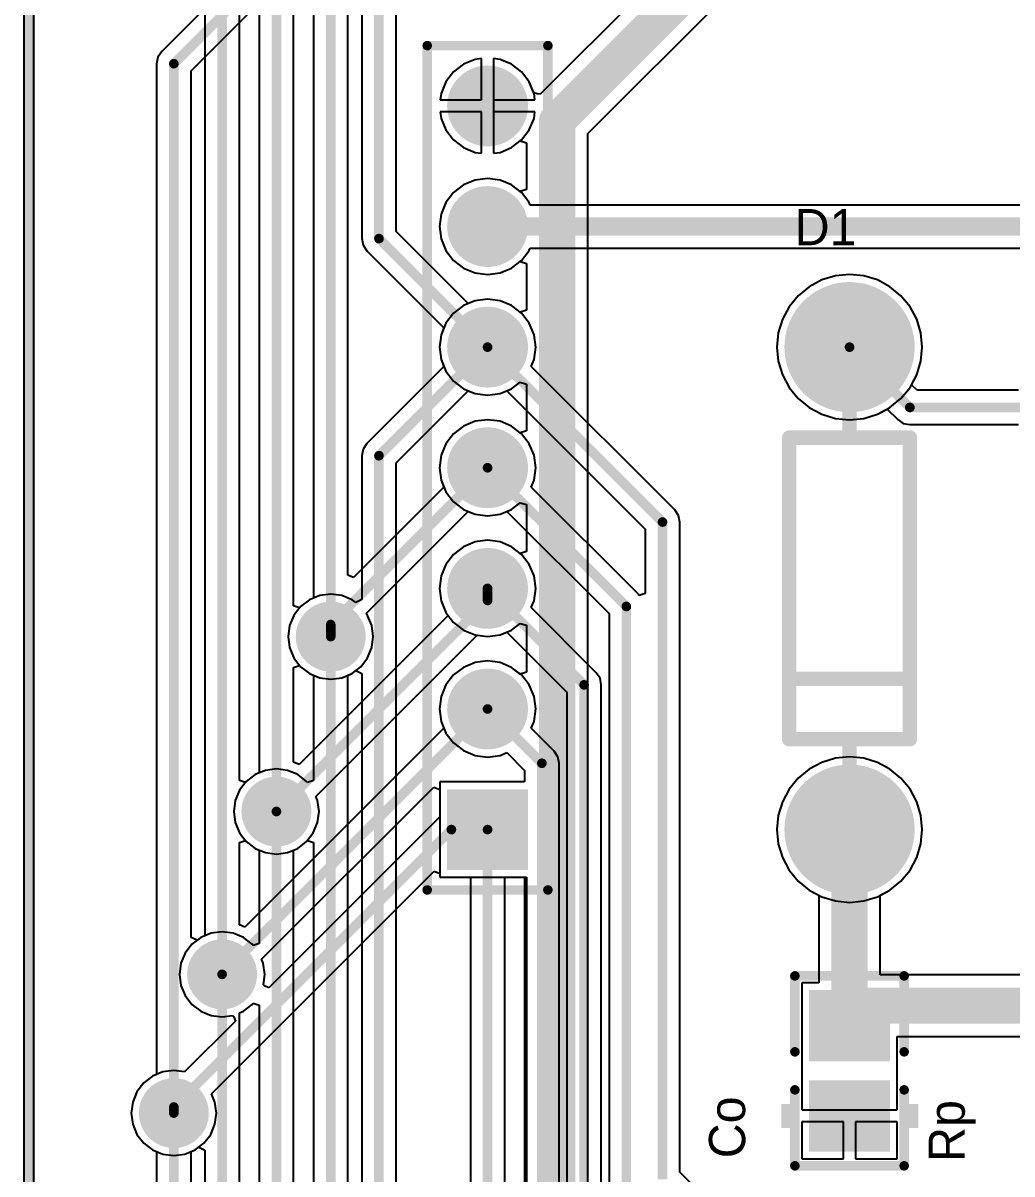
# Model space of a CAD drawing. Header units: millimetres. Extents: x 0.67 to 7.75, y 0.64 to 6.06.
# Drawn here: x 0.665 to 1.485, y 4.364 to 5.319 of the extents above; entities that cross this region are included whole.
import ezdxf

# ---------------------------------------------------------------- set-up
doc = ezdxf.new("R2010")
doc.units = ezdxf.units.MM
doc.header["$MEASUREMENT"] = 0
for name, color, linetype in [('BottomLayer', 5, 'Continuous'), ('BottomSolder', 6, 'Continuous'), ('MultiLayer', 9, 'Continuous'), ('PadHoleLayer', 156, 'Continuous'), ('TopLayer', 1, 'Continuous'), ('TopOverlay', 2, 'Continuous'), ('TopPaste', 8, 'Continuous'), ('TopSolder', 216, 'Continuous'), ('ViaHoleLayer', 16, 'Continuous')]:
    doc.layers.add(name, color=color, linetype=linetype)

# ---------------------------------------------------------------- blocks, each defined once
blk = doc.blocks.new('HDR1X7_20')
at = {"layer": 'BottomLayer', "const_width": 0.02953}
for points in [[(0.08524, 0, 1), (0.11476, 0, 1)], [(0.18524, 0, 1), (0.21476, 0, 1)], [(0.28524, 0, 1), (0.31476, 0, 1)], [(0.38524, 0, 1), (0.41476, 0, 1)], [(0.48524, 0, 1), (0.51476, 0, 1)], [(0.58524, 0, 1), (0.61476, 0, 1)]]:
    blk.add_lwpolyline(points, format="xyb", close=True, dxfattribs=at)
at = {"layer": 'BottomLayer'}
blk.add_solid([(-0.02953, -0.02953), (0.02953, -0.02953), (-0.02953, 0.02953), (0.02953, 0.02953)], dxfattribs=at)
at = {"layer": 'BottomSolder', "const_width": 0.03353}
for points in [[(0.08324, 0, 1), (0.11676, 0, 1)], [(0.18324, 0, 1), (0.21676, 0, 1)], [(0.28324, 0, 1), (0.31676, 0, 1)], [(0.38324, 0, 1), (0.41676, 0, 1)], [(0.48324, 0, 1), (0.51676, 0, 1)], [(0.58324, 0, 1), (0.61676, 0, 1)]]:
    blk.add_lwpolyline(points, format="xyb", close=True, dxfattribs=at)
at = {"layer": 'BottomSolder'}
blk.add_solid([(-0.03353, -0.03353), (0.03353, -0.03353), (-0.03353, 0.03353), (0.03353, 0.03353)], dxfattribs=at)
at = {"layer": 'MultiLayer', "const_width": 0.02953}
for points in [[(0.08524, 0, 1), (0.11476, 0, 1)], [(0.18524, 0, 1), (0.21476, 0, 1)], [(0.28524, 0, 1), (0.31476, 0, 1)], [(0.38524, 0, 1), (0.41476, 0, 1)], [(0.48524, 0, 1), (0.51476, 0, 1)], [(0.58524, 0, 1), (0.61476, 0, 1)]]:
    blk.add_lwpolyline(points, format="xyb", close=True, dxfattribs=at)
at = {"layer": 'MultiLayer'}
blk.add_solid([(-0.02953, -0.02953), (0.02953, -0.02953), (-0.02953, 0.02953), (0.02953, 0.02953)], dxfattribs=at)
at = {"layer": 'PadHoleLayer', "const_width": 0.01772}
for points in [[(-0.00886, 0, 1), (0.00886, 0, 1)], [(0.09114, 0, 1), (0.10886, 0, 1)], [(0.19114, 0, 1), (0.20886, 0, 1)], [(0.29114, 0, 1), (0.30886, 0, 1)], [(0.39114, 0, 1), (0.40886, 0, 1)], [(0.49114, 0, 1), (0.50886, 0, 1)], [(0.59114, 0, 1), (0.60886, 0, 1)]]:
    blk.add_lwpolyline(points, format="xyb", close=True, dxfattribs=at)
at = {"layer": 'TopLayer', "const_width": 0.02953}
for points in [[(0.08524, 0, 1), (0.11476, 0, 1)], [(0.18524, 0, 1), (0.21476, 0, 1)], [(0.28524, 0, 1), (0.31476, 0, 1)], [(0.38524, 0, 1), (0.41476, 0, 1)], [(0.48524, 0, 1), (0.51476, 0, 1)], [(0.58524, 0, 1), (0.61476, 0, 1)]]:
    blk.add_lwpolyline(points, format="xyb", close=True, dxfattribs=at)
at = {"layer": 'TopLayer'}
blk.add_solid([(-0.02953, -0.02953), (0.02953, -0.02953), (-0.02953, 0.02953), (0.02953, 0.02953)], dxfattribs=at)
at = {"layer": 'TopOverlay', "const_width": 0.00787}
for points in [[(-0.05, 0.05), (0.65, 0.05)], [(-0.05, 0.05), (-0.05, -0.05)], [(0.65, 0.05), (0.65, -0.05)], [(-0.05, -0.05), (0.65, -0.05)]]:
    blk.add_lwpolyline(points, dxfattribs=at)
at = {"layer": 'TopOverlay', "const_width": 0.00394}
for points in [[(-0.05197, 0.05, 1), (-0.04803, 0.05, 1)], [(-0.05197, 0.05, 1), (-0.04803, 0.05, 1)], [(0.64803, 0.05, 1), (0.65197, 0.05, 1)], [(0.64803, 0.05, 1), (0.65197, 0.05, 1)], [(-0.05197, -0.05, 1), (-0.04803, -0.05, 1)], [(-0.05197, -0.05, 1), (-0.04803, -0.05, 1)], [(0.64803, -0.05, 1), (0.65197, -0.05, 1)], [(0.64803, -0.05, 1), (0.65197, -0.05, 1)]]:
    blk.add_lwpolyline(points, format="xyb", close=True, dxfattribs=at)
at = {"layer": 'TopSolder', "const_width": 0.03353}
for points in [[(0.08324, 0, 1), (0.11676, 0, 1)], [(0.18324, 0, 1), (0.21676, 0, 1)], [(0.28324, 0, 1), (0.31676, 0, 1)], [(0.38324, 0, 1), (0.41676, 0, 1)], [(0.48324, 0, 1), (0.51676, 0, 1)], [(0.58324, 0, 1), (0.61676, 0, 1)]]:
    blk.add_lwpolyline(points, format="xyb", close=True, dxfattribs=at)
at = {"layer": 'TopSolder'}
blk.add_solid([(-0.03353, -0.03353), (0.03353, -0.03353), (-0.03353, 0.03353), (0.03353, 0.03353)], dxfattribs=at)
blk = doc.blocks.new('CC2012_0805_29')
at = {"layer": 'TopLayer'}
for points in [[(-0.06299, -0.02953), (-0.01181, -0.02953), (-0.06299, 0.02953), (-0.01181, 0.02953)], [(0.01181, -0.02953), (0.06299, -0.02953), (0.01181, 0.02953), (0.06299, 0.02953)]]:
    blk.add_solid(points, dxfattribs=at)
at = {"layer": 'TopOverlay', "const_width": 0.00787}
for points in [[(-0.07874, 0.04528), (-0.07874, -0.04528)], [(-0.07874, 0.04528), (-0.01575, 0.04528)], [(0.01575, 0.04528), (0.07874, 0.04528)], [(0.07874, 0.04528), (0.07874, -0.04528)], [(-0.07874, -0.04528), (-0.01575, -0.04528)], [(0.01575, -0.04528), (0.07874, -0.04528)]]:
    blk.add_lwpolyline(points, dxfattribs=at)
at = {"layer": 'TopOverlay', "const_width": 0.00394}
for points in [[(-0.08071, 0.04528, 1), (-0.07677, 0.04528, 1)], [(-0.08071, 0.04528, 1), (-0.07677, 0.04528, 1)], [(-0.01772, 0.04528, 1), (-0.01378, 0.04528, 1)], [(0.01378, 0.04528, 1), (0.01772, 0.04528, 1)], [(0.07677, 0.04528, 1), (0.08071, 0.04528, 1)], [(0.07677, 0.04528, 1), (0.08071, 0.04528, 1)], [(-0.08071, -0.04528, 1), (-0.07677, -0.04528, 1)], [(-0.08071, -0.04528, 1), (-0.07677, -0.04528, 1)], [(-0.01772, -0.04528, 1), (-0.01378, -0.04528, 1)], [(0.01378, -0.04528, 1), (0.01772, -0.04528, 1)], [(0.07677, -0.04528, 1), (0.08071, -0.04528, 1)], [(0.07677, -0.04528, 1), (0.08071, -0.04528, 1)]]:
    blk.add_lwpolyline(points, format="xyb", close=True, dxfattribs=at)
at = {"layer": 'TopOverlay'}
for points in [[(-0.04726, 0.04878), (-0.02758, 0.04878), (-0.04726, 0.05665), (-0.02758, 0.05665)], [(-0.04728, -0.05707), (-0.0276, -0.05707), (-0.04728, -0.0492), (-0.0276, -0.0492)]]:
    blk.add_solid(points, dxfattribs=at)
at = {"layer": 'TopPaste'}
for points in [[(-0.06299, -0.02953), (-0.01181, -0.02953), (-0.06299, 0.02953), (-0.01181, 0.02953)], [(0.01181, -0.02953), (0.06299, -0.02953), (0.01181, 0.02953), (0.06299, 0.02953)]]:
    blk.add_solid(points, dxfattribs=at)
at = {"layer": 'TopSolder'}
for points in [[(-0.06699, -0.03353), (-0.00781, -0.03353), (-0.06699, 0.03353), (-0.00781, 0.03353)], [(0.00781, -0.03353), (0.06699, -0.03353), (0.00781, 0.03353), (0.06699, 0.03353)]]:
    blk.add_solid(points, dxfattribs=at)
blk = doc.blocks.new('D1N40XX_34')
at = {"layer": 'BottomLayer', "const_width": 0.05}
for points in [[(-0.025, 0, 1), (0.025, 0, 1)], [(0.375, 0, 1), (0.425, 0, 1)]]:
    blk.add_lwpolyline(points, format="xyb", close=True, dxfattribs=at)
at = {"layer": 'BottomSolder', "const_width": 0.054}
for points in [[(-0.027, 0, 1), (0.027, 0, 1)], [(0.373, 0, 1), (0.427, 0, 1)]]:
    blk.add_lwpolyline(points, format="xyb", close=True, dxfattribs=at)
at = {"layer": 'MultiLayer', "const_width": 0.05}
for points in [[(-0.025, 0, 1), (0.025, 0, 1)], [(0.375, 0, 1), (0.425, 0, 1)]]:
    blk.add_lwpolyline(points, format="xyb", close=True, dxfattribs=at)
at = {"layer": 'PadHoleLayer', "const_width": 0.02}
for points in [[(-0.01, 0, 1), (0.01, 0, 1)], [(0.39, 0, 1), (0.41, 0, 1)]]:
    blk.add_lwpolyline(points, format="xyb", close=True, dxfattribs=at)
at = {"layer": 'TopLayer', "const_width": 0.05}
for points in [[(-0.025, 0, 1), (0.025, 0, 1)], [(0.375, 0, 1), (0.425, 0, 1)]]:
    blk.add_lwpolyline(points, format="xyb", close=True, dxfattribs=at)
at = {"layer": 'TopOverlay', "const_width": 0.012}
for points in [[(0.075, 0.05), (0.075, -0.05)], [(0.075, 0.05), (0.325, 0.05)], [(0.125, 0.05), (0.125, -0.05)], [(0.325, 0.05), (0.325, -0.05)], [(0, 0), (0.075, 0)], [(0.325, 0), (0.4, 0)], [(0.075, -0.05), (0.325, -0.05)]]:
    blk.add_lwpolyline(points, dxfattribs=at)
at = {"layer": 'TopOverlay', "const_width": 0.006}
for points in [[(0.072, 0.05, 1), (0.078, 0.05, 1)], [(0.072, 0.05, 1), (0.078, 0.05, 1)], [(0.122, 0.05, 1), (0.128, 0.05, 1)], [(0.322, 0.05, 1), (0.328, 0.05, 1)], [(0.322, 0.05, 1), (0.328, 0.05, 1)], [(-0.003, 0, 1), (0.003, 0, 1)], [(0.072, 0, 1), (0.078, 0, 1)], [(0.322, 0, 1), (0.328, 0, 1)], [(0.397, 0, 1), (0.403, 0, 1)], [(0.072, -0.05, 1), (0.078, -0.05, 1)], [(0.072, -0.05, 1), (0.078, -0.05, 1)], [(0.122, -0.05, 1), (0.128, -0.05, 1)], [(0.322, -0.05, 1), (0.328, -0.05, 1)], [(0.322, -0.05, 1), (0.328, -0.05, 1)]]:
    blk.add_lwpolyline(points, format="xyb", close=True, dxfattribs=at)
at = {"layer": 'TopSolder', "const_width": 0.054}
for points in [[(-0.027, 0, 1), (0.027, 0, 1)], [(0.373, 0, 1), (0.427, 0, 1)]]:
    blk.add_lwpolyline(points, format="xyb", close=True, dxfattribs=at)

msp = doc.modelspace()

# ---------------------------------------------------------------- linework, layer by layer
at = {"layer": 'BottomLayer'}
for p, q in [((0.666, 0.641), (0.666, 6.05282)), ((1.16991, 5.68509), (0.77991, 5.29509)), ((0.80427, 5.27909), (1.18591, 5.66073)), ((0.77681, 5.29046), (0.77573, 5.285)), ((0.77991, 5.29509), (0.77681, 5.29046)), ((1.03968, 5.28851), (1.03007, 5.28453)), ((1.045, 5.28921), (1.03968, 5.28851)), ((1.045, 5.255), (1.045, 5.28921)), ((1.06032, 5.28851), (1.055, 5.28921)), ((1.055, 5.28921), (1.055, 5.255)), ((1.06993, 5.28453), (1.06032, 5.28851)), ((0.77573, 5.285), (0.77573, 5.285)), ((0.77573, 5.285), (0.77573, 4.44697)), ((0.80427, 4.56068), (0.80427, 5.27909)), ((1.02181, 5.27819), (1.01547, 5.26993)), ((1.03007, 5.28453), (1.02181, 5.27819)), ((1.07819, 5.27819), (1.06993, 5.28453)), ((1.08453, 5.26993), (1.07819, 5.27819)), ((1.01547, 5.26993), (1.01149, 5.26032)), ((1.08851, 5.26032), (1.08453, 5.26993)), ((1.01149, 5.26032), (1.01079, 5.255)), ((1.08921, 5.255), (1.08851, 5.26032)), ((1.01079, 5.255), (1.045, 5.255)), ((1.055, 5.255), (1.08921, 5.255)), ((1.045, 5.245), (1.01079, 5.245)), ((1.01079, 5.245), (1.01149, 5.23968)), ((1.01149, 5.23968), (1.01547, 5.23007)), ((1.045, 5.21079), (1.045, 5.245)), ((1.08921, 5.245), (1.055, 5.245)), ((1.055, 5.245), (1.055, 5.21079)), ((1.08453, 5.23007), (1.08851, 5.23968)), ((1.08851, 5.23968), (1.08921, 5.245)), ((1.01547, 5.23007), (1.02181, 5.22181)), ((1.07819, 5.22181), (1.08453, 5.23007)), ((1.02181, 5.22181), (1.03007, 5.21547)), ((1.06993, 5.21547), (1.07819, 5.22181)), ((1.03007, 5.21547), (1.03968, 5.21149)), ((1.03968, 5.21149), (1.045, 5.21079)), ((1.055, 5.21079), (1.06032, 5.21149)), ((1.06032, 5.21149), (1.06993, 5.21547)), ((1.03007, 5.18453), (1.02181, 5.17819)), ((1.03968, 5.18851), (1.03007, 5.18453)), ((1.05, 5.18987), (1.03968, 5.18851)), ((1.06032, 5.18851), (1.05, 5.18987)), ((1.06993, 5.18453), (1.06032, 5.18851)), ((1.07819, 5.17819), (1.06993, 5.18453)), ((1.02181, 5.17819), (1.01547, 5.16993)), ((1.08453, 5.16993), (1.07819, 5.17819)), ((1.01547, 5.16993), (1.01149, 5.16032)), ((1.08539, 5.16784), (1.08453, 5.16993)), ((2.59486, 5.16784), (1.08539, 5.16784)), ((1.01149, 5.16032), (1.01013, 5.15)), ((1.01013, 5.15), (1.01149, 5.13968)), ((1.01149, 5.13968), (1.01547, 5.13007)), ((1.01547, 5.13007), (1.02181, 5.12181)), ((1.07819, 5.12181), (1.08453, 5.13007)), ((1.08453, 5.13007), (1.08539, 5.13216)), ((1.08539, 5.13216), (2.60649, 5.13216)), ((1.02181, 5.12181), (1.03007, 5.11547)), ((1.03007, 5.11547), (1.03968, 5.11149)), ((1.06032, 5.11149), (1.06993, 5.11547)), ((1.06993, 5.11547), (1.07819, 5.12181)), ((1.03968, 5.11149), (1.05, 5.11013)), ((1.05, 5.11013), (1.06032, 5.11149)), ((1.32693, 5.1057), (1.3165, 5.10013)), ((1.33824, 5.10913), (1.32693, 5.1057)), ((1.35, 5.11029), (1.33824, 5.10913)), ((1.36176, 5.10913), (1.35, 5.11029)), ((1.37307, 5.1057), (1.36176, 5.10913)), ((1.3835, 5.10013), (1.37307, 5.1057)), ((1.3165, 5.10013), (1.30737, 5.09263)), ((1.39263, 5.09263), (1.3835, 5.10013)), ((1.03968, 5.08851), (1.03007, 5.08453)), ((1.05, 5.08987), (1.03968, 5.08851)), ((1.06032, 5.08851), (1.05, 5.08987)), ((1.06993, 5.08453), (1.06032, 5.08851)), ((1.30737, 5.09263), (1.29987, 5.0835)), ((1.40013, 5.0835), (1.39263, 5.09263)), ((1.02181, 5.07819), (1.01547, 5.06993)), ((1.03007, 5.08453), (1.02181, 5.07819)), ((1.07819, 5.07819), (1.06993, 5.08453)), ((1.08453, 5.06993), (1.07819, 5.07819)), ((1.29987, 5.0835), (1.2943, 5.07307)), ((1.4057, 5.07307), (1.40013, 5.0835)), ((1.01547, 5.06993), (1.01149, 5.06032)), ((1.08851, 5.06032), (1.08453, 5.06993)), ((1.2943, 5.07307), (1.29087, 5.06176)), ((1.40913, 5.06176), (1.4057, 5.07307)), ((1.01149, 5.06032), (1.01013, 5.05)), ((1.08987, 5.05), (1.08851, 5.06032)), ((1.29087, 5.06176), (1.28971, 5.05)), ((1.41029, 5.05), (1.40913, 5.06176)), ((1.01013, 5.05), (1.01149, 5.03968)), ((1.08851, 5.03968), (1.08987, 5.05)), ((1.28971, 5.05), (1.29087, 5.03824)), ((1.40913, 5.03824), (1.41029, 5.05)), ((1.01149, 5.03968), (1.01383, 5.03402)), ((1.08617, 5.03402), (1.08851, 5.03968)), ((1.01383, 5.03402), (0.94991, 4.97009)), ((1.20509, 4.91509), (1.08617, 5.03402)), ((1.29087, 5.03824), (1.2943, 5.02693)), ((1.4057, 5.02693), (1.40913, 5.03824)), ((1.2943, 5.02693), (1.29987, 5.0165)), ((1.40013, 5.0165), (1.4057, 5.02693)), ((0.97427, 4.95409), (1.03402, 5.01383)), ((1.03402, 5.01383), (1.03968, 5.01149)), ((1.03968, 5.01149), (1.05, 5.01013)), ((1.05, 5.01013), (1.06032, 5.01149)), ((1.06032, 5.01149), (1.06598, 5.01383)), ((1.06598, 5.01383), (1.18073, 4.89909)), ((1.29987, 5.0165), (1.30737, 5.00737)), ((1.39263, 5.00737), (1.40013, 5.0165)), ((1.30737, 5.00737), (1.3165, 4.99987)), ((1.3835, 4.99987), (1.39263, 5.00737)), ((1.3165, 4.99987), (1.32693, 4.9943)), ((1.32693, 4.9943), (1.33824, 4.99087)), ((1.33824, 4.99087), (1.35, 4.98971)), ((1.35, 4.98971), (1.36176, 4.99087)), ((1.36176, 4.99087), (1.37307, 4.9943)), ((1.37307, 4.9943), (1.3835, 4.99987)), ((1.03007, 4.98453), (1.02181, 4.97819)), ((1.03968, 4.98851), (1.03007, 4.98453)), ((1.05, 4.98987), (1.03968, 4.98851)), ((1.06032, 4.98851), (1.05, 4.98987)), ((1.06993, 4.98453), (1.06032, 4.98851)), ((1.07819, 4.97819), (1.06993, 4.98453)), ((1.02181, 4.97819), (1.01547, 4.96993)), ((1.08453, 4.96993), (1.07819, 4.97819)), ((0.94681, 4.96546), (0.94573, 4.96)), ((0.94991, 4.97009), (0.94681, 4.96546)), ((1.01547, 4.96993), (1.01149, 4.96032)), ((1.08851, 4.96032), (1.08453, 4.96993)), ((0.94573, 4.96), (0.94573, 4.96)), ((0.94573, 4.96), (0.94573, 4.84068)), ((0.97427, 2.78137), (0.97427, 4.95409)), ((1.01149, 4.96032), (1.01013, 4.95)), ((1.08987, 4.95), (1.08851, 4.96032)), ((1.01013, 4.95), (1.01149, 4.93968)), ((1.08851, 4.93968), (1.08987, 4.95)), ((1.01149, 4.93968), (1.01547, 4.93007)), ((1.08617, 4.93402), (1.08851, 4.93968)), ((1.17509, 4.84509), (1.08617, 4.93402)), ((1.01547, 4.93007), (1.02181, 4.92181)), ((1.02181, 4.92181), (1.03007, 4.91547)), ((1.03007, 4.91547), (1.03968, 4.91149)), ((1.20819, 4.91046), (1.20509, 4.91509)), ((1.20509, 4.91509), (1.20509, 4.91509)), ((1.03968, 4.91149), (1.05, 4.91013)), ((1.05, 4.91013), (1.06032, 4.91149)), ((1.06032, 4.91149), (1.06598, 4.91383)), ((1.06598, 4.91383), (1.15073, 4.82909)), ((1.20927, 4.905), (1.20819, 4.91046)), ((1.20927, 4.36591), (1.20927, 4.905)), ((1.20927, 4.905), (1.20927, 4.905)), ((1.18073, 4.89909), (1.18073, 4.84566)), ((1.03968, 4.88851), (1.03007, 4.88453)), ((1.05, 4.88987), (1.03968, 4.88851)), ((1.06032, 4.88851), (1.05, 4.88987)), ((1.06993, 4.88453), (1.06032, 4.88851)), ((1.02181, 4.87819), (1.01547, 4.86993)), ((1.03007, 4.88453), (1.02181, 4.87819)), ((1.07819, 4.87819), (1.06993, 4.88453)), ((1.08453, 4.86993), (1.07819, 4.87819)), ((1.01547, 4.86993), (1.01149, 4.86032)), ((1.08851, 4.86032), (1.08453, 4.86993)), ((1.01149, 4.86032), (1.01013, 4.85)), ((1.08987, 4.85), (1.08851, 4.86032)), ((1.01013, 4.85), (1.01149, 4.83968)), ((1.08851, 4.83968), (1.08987, 4.85)), ((0.90235, 4.84057), (0.89504, 4.83496)), ((0.91086, 4.8441), (0.90235, 4.84057)), ((0.92, 4.8453), (0.91086, 4.8441)), ((0.92914, 4.8441), (0.92, 4.8453)), ((0.93765, 4.84057), (0.92914, 4.8441)), ((0.94073, 4.83821), (0.93765, 4.84057)), ((0.94573, 4.84068), (0.94073, 4.83821)), ((1.01149, 4.83968), (1.01547, 4.83007)), ((1.08617, 4.83402), (1.08851, 4.83968)), ((1.17573, 4.84415), (1.17509, 4.84509)), ((1.17509, 4.84509), (1.17509, 4.84509)), ((1.18073, 4.84566), (1.17573, 4.84415)), ((0.89504, 4.83496), (0.88943, 4.82765)), ((1.01547, 4.83007), (1.02181, 4.82181)), ((1.14009, 4.78009), (1.08617, 4.83402)), ((1.15073, 4.82909), (1.15073, 4.325)), ((0.8859, 4.81914), (0.8847, 4.81)), ((0.88943, 4.82765), (0.8859, 4.81914)), ((1.02181, 4.82181), (1.03007, 4.81547)), ((0.8847, 4.81), (0.8859, 4.80086)), ((1.03007, 4.81547), (1.03968, 4.81149)), ((1.03968, 4.81149), (1.05, 4.81013)), ((1.05, 4.81013), (1.06032, 4.81149)), ((1.06032, 4.81149), (1.06598, 4.81383)), ((1.06598, 4.81383), (1.11573, 4.76409)), ((0.8859, 4.80086), (0.88943, 4.79235)), ((0.88943, 4.79235), (0.89504, 4.78504)), ((0.89504, 4.78504), (0.90235, 4.77943)), ((0.93765, 4.77943), (0.94073, 4.78179)), ((0.94073, 4.78179), (0.94573, 4.77932)), ((1.03007, 4.78453), (1.02181, 4.77819)), ((1.03968, 4.78851), (1.03007, 4.78453)), ((1.05, 4.78987), (1.03968, 4.78851)), ((1.06032, 4.78851), (1.05, 4.78987)), ((1.06993, 4.78453), (1.06032, 4.78851)), ((1.07819, 4.77819), (1.06993, 4.78453)), ((0.90235, 4.77943), (0.90573, 4.77803)), ((0.90573, 4.77803), (0.90573, 4.69066)), ((0.93427, 4.77803), (0.93765, 4.77943)), ((0.93427, 2.79591), (0.93427, 4.77803)), ((0.94573, 4.77932), (0.94573, 2.79099)), ((1.02181, 4.77819), (1.01547, 4.76993)), ((1.08453, 4.76993), (1.07819, 4.77819)), ((1.14319, 4.77546), (1.14009, 4.78009)), ((1.14009, 4.78009), (1.14009, 4.78009)), ((1.14427, 4.77), (1.14319, 4.77546)), ((1.01547, 4.76993), (1.01149, 4.76032)), ((1.08851, 4.76032), (1.08453, 4.76993)), ((1.11573, 4.76409), (1.11573, 4.275)), ((1.14427, 4.28091), (1.14427, 4.77)), ((1.14427, 4.77), (1.14427, 4.77)), ((1.01149, 4.76032), (1.01013, 4.75)), ((1.08987, 4.75), (1.08851, 4.76032)), ((1.01013, 4.75), (1.01149, 4.73968)), ((1.08851, 4.73968), (1.08987, 4.75)), ((1.01149, 4.73968), (1.01547, 4.73007)), ((1.08617, 4.73402), (1.08851, 4.73968)), ((1.10509, 4.71509), (1.08617, 4.73402)), ((1.01547, 4.73007), (1.02181, 4.72181)), ((1.02181, 4.72181), (1.03007, 4.71547)), ((1.03007, 4.71547), (1.03968, 4.71149)), ((1.10819, 4.71046), (1.10509, 4.71509)), ((1.10509, 4.71509), (1.10509, 4.71509)), ((1.03968, 4.71149), (1.05, 4.71013)), ((1.05, 4.71013), (1.06032, 4.71149)), ((1.06032, 4.71149), (1.06598, 4.71383)), ((1.06598, 4.71383), (1.08073, 4.69909)), ((1.10927, 4.705), (1.10819, 4.71046)), ((1.10927, 4.23591), (1.10927, 4.705)), ((1.10927, 4.705), (1.10927, 4.705)), ((1.32693, 4.7057), (1.3165, 4.70013)), ((1.33824, 4.70913), (1.32693, 4.7057)), ((1.35, 4.71029), (1.33824, 4.70913)), ((1.36176, 4.70913), (1.35, 4.71029)), ((1.37307, 4.7057), (1.36176, 4.70913)), ((1.3835, 4.70013), (1.37307, 4.7057)), ((0.85735, 4.69557), (0.85004, 4.68996)), ((0.86586, 4.6991), (0.85735, 4.69557)), ((0.875, 4.7003), (0.86586, 4.6991)), ((0.88414, 4.6991), (0.875, 4.7003)), ((0.89265, 4.69557), (0.88414, 4.6991)), ((0.89996, 4.68996), (0.89265, 4.69557)), ((1.08073, 4.69909), (1.08073, 4.68953)), ((1.3165, 4.70013), (1.30737, 4.69263)), ((1.39263, 4.69263), (1.3835, 4.70013)), ((0.85004, 4.68996), (0.84443, 4.68265)), ((0.90073, 4.68897), (0.89996, 4.68996)), ((0.90573, 4.69066), (0.90073, 4.68897)), ((1.08073, 4.68953), (1.01047, 4.68953)), ((1.01047, 4.68953), (1.01047, 4.61047)), ((1.30737, 4.69263), (1.29987, 4.6835)), ((1.40013, 4.6835), (1.39263, 4.69263)), ((0.84443, 4.68265), (0.8409, 4.67414)), ((1.29987, 4.6835), (1.2943, 4.67307)), ((1.4057, 4.67307), (1.40013, 4.6835)), ((0.8409, 4.67414), (0.8397, 4.665)), ((1.2943, 4.67307), (1.29087, 4.66176)), ((1.40913, 4.66176), (1.4057, 4.67307)), ((0.8397, 4.665), (0.8409, 4.65586)), ((1.29087, 4.66176), (1.28971, 4.65)), ((1.41029, 4.65), (1.40913, 4.66176)), ((0.8409, 4.65586), (0.84443, 4.64735)), ((0.84443, 4.64735), (0.85004, 4.64004)), ((1.28971, 4.65), (1.29087, 4.63824)), ((1.40913, 4.63824), (1.41029, 4.65)), ((0.85004, 4.64004), (0.85735, 4.63443)), ((0.89265, 4.63443), (0.89996, 4.64004)), ((0.89996, 4.64004), (0.90073, 4.64103)), ((0.90073, 4.64103), (0.90573, 4.63934)), ((0.90573, 4.63934), (0.90573, 2.80554)), ((1.29087, 4.63824), (1.2943, 4.62693)), ((1.4057, 4.62693), (1.40913, 4.63824)), ((0.85735, 4.63443), (0.86073, 4.63303)), ((0.86073, 4.63303), (0.86073, 4.55566)), ((0.88927, 4.63303), (0.89265, 4.63443)), ((0.88927, 2.81546), (0.88927, 4.63303)), ((1.2943, 4.62693), (1.29987, 4.6165)), ((1.40013, 4.6165), (1.4057, 4.62693)), ((1.01047, 4.61047), (1.03573, 4.61047)), ((1.03573, 4.61047), (1.03573, 4.205)), ((1.06427, 4.21091), (1.06427, 4.61047)), ((1.06427, 4.61047), (1.08073, 4.61047)), ((1.08073, 4.61047), (1.08073, 4.23)), ((1.29987, 4.6165), (1.30737, 4.60737)), ((1.39263, 4.60737), (1.40013, 4.6165)), ((1.30737, 4.60737), (1.3165, 4.59987)), ((1.3165, 4.59987), (1.32693, 4.5943)), ((1.37307, 4.5943), (1.3835, 4.59987)), ((1.3835, 4.59987), (1.39263, 4.60737)), ((1.32693, 4.5943), (1.33824, 4.59087)), ((1.33824, 4.59087), (1.35, 4.58971)), ((1.35, 4.58971), (1.36176, 4.59087)), ((1.36176, 4.59087), (1.37307, 4.5943)), ((0.82086, 4.5641), (0.81235, 4.56057)), ((0.83, 4.5653), (0.82086, 4.5641)), ((0.83914, 4.5641), (0.83, 4.5653)), ((0.84765, 4.56057), (0.83914, 4.5641)), ((0.80927, 4.55821), (0.80427, 4.56068)), ((0.81235, 4.56057), (0.80927, 4.55821)), ((0.85496, 4.55496), (0.84765, 4.56057)), ((0.85573, 4.55397), (0.85496, 4.55496)), ((0.86073, 4.55566), (0.85573, 4.55397)), ((0.84765, 4.49943), (0.85496, 4.50504)), ((0.85496, 4.50504), (0.85573, 4.50603)), ((0.85573, 4.50603), (0.86073, 4.50434)), ((0.86073, 4.50434), (0.86073, 2.80954)), ((0.84427, 4.49803), (0.84765, 4.49943)), ((0.84427, 2.81309), (0.84427, 4.49803)), ((0.77573, 4.44697), (0.77235, 4.44557)), ((0.76504, 4.43996), (0.75943, 4.43265)), ((0.77235, 4.44557), (0.76504, 4.43996)), ((0.75943, 4.43265), (0.7559, 4.42414)), ((0.7559, 4.42414), (0.7547, 4.415)), ((0.7547, 4.415), (0.7559, 4.40586)), ((0.7559, 4.40586), (0.75943, 4.39735)), ((0.75943, 4.39735), (0.76504, 4.39004)), ((0.76504, 4.39004), (0.77235, 4.38443)), ((0.77235, 4.38443), (0.77573, 4.38303)), ((0.77573, 4.38303), (0.77573, 2.8)), ((0.80427, 4.38303), (0.80765, 4.38443)), ((0.80427, 2.80591), (0.80427, 4.38303)), ((0.80765, 4.38443), (0.81073, 4.38679)), ((0.81073, 4.38679), (0.81573, 4.38432)), ((0.81573, 4.38432), (0.81573, 2.80718)), ((1.29591, 4.27927), (1.20927, 4.36591))]:
    msp.add_line(p, q, dxfattribs=at)
for points, const_width in [([(0.79, 5.285), (1.18, 5.675)], 0.008), ([(0.79, 4.415), (0.79, 5.285)], 0.008), ([(1.05, 5.15), (2.62, 5.15)], 0.015), ([(0.96, 4.96), (1.05, 5.05)], 0.008), ([(1.05, 5.05), (1.195, 4.905)], 0.008), ([(0.96, 2.77546), (0.96, 4.96)], 0.008), ([(1.05, 4.95), (1.165, 4.835)], 0.008), ([(1.195, 4.36), (1.195, 4.905)], 0.008), ([(1.05, 4.85), (1.13, 4.77)], 0.008), ([(1.165, 4.325), (1.165, 4.835)], 0.008), ([(0.92, 2.79), (0.92, 4.81)], 0.008), ([(1.13, 4.275), (1.13, 4.77)], 0.008), ([(1.05, 4.75), (1.095, 4.705)], 0.008), ([(1.095, 4.23), (1.095, 4.705)], 0.008), ([(0.875, 2.80954), (0.875, 4.665)], 0.008), ([(1.05, 4.205), (1.05, 4.65)], 0.008), ([(0.83, 2.80718), (0.83, 4.53)], 0.008), ([(0.79, 2.8), (0.79, 4.415)], 0.008)]:
    msp.add_lwpolyline(points, dxfattribs=dict(at, const_width=const_width))
for points, const_width in [([(0.788, 5.285, 1), (0.792, 5.285, 1)], 0.004), ([(0.788, 5.285, 1), (0.792, 5.285, 1)], 0.004), ([(1.04625, 5.15, 1), (1.05375, 5.15, 1)], 0.0075), ([(1.048, 5.05, 1), (1.052, 5.05, 1)], 0.004), ([(1.048, 5.05, 1), (1.052, 5.05, 1)], 0.004), ([(0.958, 4.96, 1), (0.962, 4.96, 1)], 0.004), ([(0.958, 4.96, 1), (0.962, 4.96, 1)], 0.004), ([(1.048, 4.95, 1), (1.052, 4.95, 1)], 0.004), ([(1.193, 4.905, 1), (1.197, 4.905, 1)], 0.004), ([(1.193, 4.905, 1), (1.197, 4.905, 1)], 0.004), ([(1.048, 4.85, 1), (1.052, 4.85, 1)], 0.004), ([(1.163, 4.835, 1), (1.167, 4.835, 1)], 0.004), ([(1.163, 4.835, 1), (1.167, 4.835, 1)], 0.004), ([(0.9075, 4.81, 1), (0.9325, 4.81, 1)], 0.025), ([(0.918, 4.81, 1), (0.922, 4.81, 1)], 0.004), ([(1.128, 4.77, 1), (1.132, 4.77, 1)], 0.004), ([(1.128, 4.77, 1), (1.132, 4.77, 1)], 0.004), ([(1.048, 4.75, 1), (1.052, 4.75, 1)], 0.004), ([(1.093, 4.705, 1), (1.097, 4.705, 1)], 0.004), ([(1.093, 4.705, 1), (1.097, 4.705, 1)], 0.004), ([(0.8625, 4.665, 1), (0.8875, 4.665, 1)], 0.025), ([(0.873, 4.665, 1), (0.877, 4.665, 1)], 0.004), ([(1.048, 4.65, 1), (1.052, 4.65, 1)], 0.004), ([(0.8175, 4.53, 1), (0.8425, 4.53, 1)], 0.025), ([(0.828, 4.53, 1), (0.832, 4.53, 1)], 0.004), ([(0.7775, 4.415, 1), (0.8025, 4.415, 1)], 0.025), ([(0.788, 4.415, 1), (0.792, 4.415, 1)], 0.004), ([(0.788, 4.415, 1), (0.792, 4.415, 1)], 0.004)]:
    msp.add_lwpolyline(points, format="xyb", close=True, dxfattribs=dict(at, const_width=const_width))
at = {"layer": 'BottomSolder', "const_width": 0.029}
for points in [[(0.9055, 4.81, 1), (0.9345, 4.81, 1)], [(0.8605, 4.665, 1), (0.8895, 4.665, 1)], [(0.8155, 4.53, 1), (0.8445, 4.53, 1)], [(0.7755, 4.415, 1), (0.8045, 4.415, 1)]]:
    msp.add_lwpolyline(points, format="xyb", close=True, dxfattribs=at)
at = {"layer": 'MultiLayer', "const_width": 0.025}
for points in [[(0.9075, 4.81, 1), (0.9325, 4.81, 1)], [(0.8625, 4.665, 1), (0.8875, 4.665, 1)], [(0.8175, 4.53, 1), (0.8425, 4.53, 1)], [(0.7775, 4.415, 1), (0.8025, 4.415, 1)]]:
    msp.add_lwpolyline(points, format="xyb", close=True, dxfattribs=at)
at = {"layer": 'TopLayer'}
for p, q in [((0.674, 0.657), (0.674, 6.04)), ((0.97427, 5.14591), (0.97427, 5.71803)), ((0.93427, 4.86099), (0.93427, 5.61303)), ((0.94573, 5.61432), (0.94573, 5.14)), ((1.4465, 5.61255), (1.09364, 5.25968)), ((1.13313, 5.22708), (1.47509, 5.56904)), ((0.88927, 4.83566), (0.88927, 5.50803)), ((0.90573, 5.51434), (0.90573, 4.84197)), ((0.86073, 5.41672), (0.86073, 4.69697)), ((0.81573, 5.40096), (0.81573, 4.56197)), ((0.84427, 4.69066), (0.84427, 5.40567)), ((1.03968, 5.28851), (1.03007, 5.28453)), ((1.045, 5.28921), (1.03968, 5.28851)), ((1.045, 5.255), (1.045, 5.28921)), ((1.06032, 5.28851), (1.055, 5.28921)), ((1.055, 5.28921), (1.055, 5.25)), ((1.06993, 5.28453), (1.06032, 5.28851)), ((1.02181, 5.27819), (1.01547, 5.26993)), ((1.03007, 5.28453), (1.02181, 5.27819)), ((1.07819, 5.27819), (1.06993, 5.28453)), ((1.08453, 5.26993), (1.07819, 5.27819)), ((1.01547, 5.26993), (1.01149, 5.26032)), ((1.08813, 5.26125), (1.08453, 5.26993)), ((1.01149, 5.26032), (1.01079, 5.255)), ((1.09116, 5.25999), (1.08813, 5.26125)), ((1.09364, 5.25968), (1.09116, 5.25999)), ((1.01079, 5.255), (1.045, 5.255)), ((1.055, 5.25), (1.055, 5.21079)), ((1.045, 5.245), (1.01079, 5.245)), ((1.01079, 5.245), (1.01149, 5.23968)), ((1.01149, 5.23968), (1.01547, 5.23007)), ((1.045, 5.21079), (1.045, 5.245)), ((1.01547, 5.23007), (1.02181, 5.22181)), ((1.02181, 5.22181), (1.03007, 5.21547)), ((1.06993, 5.21547), (1.07715, 5.22101)), ((1.07715, 5.22101), (1.08215, 5.21943)), ((1.13313, 2.97583), (1.13313, 5.22708)), ((1.03007, 5.21547), (1.03968, 5.21149)), ((1.03968, 5.21149), (1.045, 5.21079)), ((1.055, 5.21079), (1.06032, 5.21149)), ((1.06032, 5.21149), (1.06993, 5.21547)), ((1.08215, 5.21943), (1.08215, 5.18057)), ((1.03007, 5.18453), (1.02181, 5.17819)), ((1.03968, 5.18851), (1.03007, 5.18453)), ((1.05, 5.18987), (1.03968, 5.18851)), ((1.06032, 5.18851), (1.05, 5.18987)), ((1.06993, 5.18453), (1.06032, 5.18851)), ((1.07715, 5.17899), (1.06993, 5.18453)), ((1.02181, 5.17819), (1.01547, 5.16993)), ((1.08215, 5.18057), (1.07715, 5.17899)), ((1.01547, 5.16993), (1.01149, 5.16032)), ((1.01149, 5.16032), (1.01013, 5.15)), ((1.03402, 5.08617), (0.97427, 5.14591)), ((1.01013, 5.15), (1.01149, 5.13968)), ((0.94573, 5.14), (0.94573, 5.14)), ((0.94573, 5.14), (0.94681, 5.13454)), ((0.94681, 5.13454), (0.94991, 5.12991)), ((1.01149, 5.13968), (1.01547, 5.13007)), ((0.94991, 5.12991), (1.01383, 5.06598)), ((1.01547, 5.13007), (1.02181, 5.12181)), ((1.02181, 5.12181), (1.03007, 5.11547)), ((1.03007, 5.11547), (1.03968, 5.11149)), ((1.06032, 5.11149), (1.06993, 5.11547)), ((1.06993, 5.11547), (1.07715, 5.12101)), ((1.07715, 5.12101), (1.08215, 5.11943)), ((1.08215, 5.11943), (1.08215, 5.08057)), ((1.03968, 5.11149), (1.05, 5.11013)), ((1.05, 5.11013), (1.06032, 5.11149)), ((1.32693, 5.1057), (1.3165, 5.10013)), ((1.33824, 5.10913), (1.32693, 5.1057)), ((1.35, 5.11029), (1.33824, 5.10913)), ((1.36176, 5.10913), (1.35, 5.11029)), ((1.37307, 5.1057), (1.36176, 5.10913)), ((1.3835, 5.10013), (1.37307, 5.1057)), ((1.3165, 5.10013), (1.30737, 5.09263)), ((1.39263, 5.09263), (1.3835, 5.10013)), ((1.03968, 5.08851), (1.03402, 5.08617)), ((1.05, 5.08987), (1.03968, 5.08851)), ((1.06032, 5.08851), (1.05, 5.08987)), ((1.06993, 5.08453), (1.06032, 5.08851)), ((1.30737, 5.09263), (1.29987, 5.0835)), ((1.40013, 5.0835), (1.39263, 5.09263)), ((1.07715, 5.07899), (1.06993, 5.08453)), ((1.08215, 5.08057), (1.07715, 5.07899)), ((1.29987, 5.0835), (1.2943, 5.07307)), ((1.4057, 5.07307), (1.40013, 5.0835)), ((1.2943, 5.07307), (1.29087, 5.06176)), ((1.40913, 5.06176), (1.4057, 5.07307)), ((1.01149, 5.06032), (1.01013, 5.05)), ((1.01383, 5.06598), (1.01149, 5.06032)), ((1.29087, 5.06176), (1.28971, 5.05)), ((1.41029, 5.05), (1.40913, 5.06176)), ((1.01013, 5.05), (1.01149, 5.03968)), ((1.28971, 5.05), (1.29087, 5.03824)), ((1.40913, 5.03824), (1.41029, 5.05)), ((1.01149, 5.03968), (1.01547, 5.03007)), ((1.01547, 5.03007), (1.02181, 5.02181)), ((1.29087, 5.03824), (1.2943, 5.02693)), ((1.4057, 5.02693), (1.40913, 5.03824)), ((1.02181, 5.02181), (1.03007, 5.01547)), ((1.06993, 5.01547), (1.07715, 5.02101)), ((1.07715, 5.02101), (1.08215, 5.01943)), ((1.08215, 5.01943), (1.08215, 4.98057)), ((1.2943, 5.02693), (1.29987, 5.0165)), ((1.40137, 5.01882), (1.4057, 5.02693)), ((1.03007, 5.01547), (1.03968, 5.01149)), ((1.03968, 5.01149), (1.05, 5.01013)), ((1.05, 5.01013), (1.06032, 5.01149)), ((1.06032, 5.01149), (1.06993, 5.01547)), ((1.29987, 5.0165), (1.30737, 5.00737)), ((1.40591, 5.01427), (1.40137, 5.01882)), ((1.49, 5.01427), (1.40591, 5.01427)), ((1.30737, 5.00737), (1.3165, 4.99987)), ((1.3165, 4.99987), (1.32693, 4.9943)), ((1.32693, 4.9943), (1.33824, 4.99087)), ((1.33824, 4.99087), (1.35, 4.98971)), ((1.35, 4.98971), (1.36176, 4.99087)), ((1.36176, 4.99087), (1.37307, 4.9943)), ((1.37307, 4.9943), (1.38118, 4.99863)), ((1.38118, 4.99863), (1.38991, 4.98991)), ((1.03007, 4.98453), (1.02181, 4.97819)), ((1.03968, 4.98851), (1.03007, 4.98453)), ((1.05, 4.98987), (1.03968, 4.98851)), ((1.06032, 4.98851), (1.05, 4.98987)), ((1.06993, 4.98453), (1.06032, 4.98851)), ((1.07715, 4.97899), (1.06993, 4.98453)), ((1.38991, 4.98991), (1.38991, 4.98991)), ((1.38991, 4.98991), (1.39454, 4.98681)), ((1.39454, 4.98681), (1.4, 4.98573)), ((1.4, 4.98573), (1.4, 4.98573)), ((1.4, 4.98573), (1.49, 4.98573)), ((1.02181, 4.97819), (1.01547, 4.96993)), ((1.08215, 4.98057), (1.07715, 4.97899)), ((1.01547, 4.96993), (1.01149, 4.96032)), ((1.01149, 4.96032), (1.01013, 4.95)), ((1.01013, 4.95), (1.01149, 4.93968)), ((1.01383, 4.93402), (0.93889, 4.85908)), ((1.01149, 4.93968), (1.01383, 4.93402)), ((1.06032, 4.91149), (1.06993, 4.91547)), ((1.06993, 4.91547), (1.07715, 4.92101)), ((1.07715, 4.92101), (1.08215, 4.91943)), ((1.08215, 4.91943), (1.08215, 4.88057)), ((0.94939, 4.8292), (1.03402, 4.91383)), ((1.03402, 4.91383), (1.03968, 4.91149)), ((1.03968, 4.91149), (1.05, 4.91013)), ((1.05, 4.91013), (1.06032, 4.91149)), ((1.03968, 4.88851), (1.03007, 4.88453)), ((1.05, 4.88987), (1.03968, 4.88851)), ((1.06032, 4.88851), (1.05, 4.88987)), ((1.06993, 4.88453), (1.06032, 4.88851)), ((1.02181, 4.87819), (1.01547, 4.86993)), ((1.03007, 4.88453), (1.02181, 4.87819)), ((1.07715, 4.87899), (1.06993, 4.88453)), ((1.08215, 4.88057), (1.07715, 4.87899)), ((1.01547, 4.86993), (1.01149, 4.86032)), ((0.93889, 4.85908), (0.93427, 4.86099)), ((1.01149, 4.86032), (1.01013, 4.85)), ((1.01013, 4.85), (1.01149, 4.83968)), ((0.90235, 4.84057), (0.89504, 4.83496)), ((0.90573, 4.84197), (0.90235, 4.84057)), ((1.01149, 4.83968), (1.01547, 4.83007)), ((0.89427, 4.83397), (0.88927, 4.83566)), ((0.89504, 4.83496), (0.89427, 4.83397)), ((0.95057, 4.82765), (0.94939, 4.8292)), ((1.01547, 4.83007), (1.01739, 4.82757)), ((1.01739, 4.82757), (0.89389, 4.70408)), ((0.9541, 4.81914), (0.95057, 4.82765)), ((0.9553, 4.81), (0.9541, 4.81914)), ((1.06993, 4.81547), (1.07715, 4.82101)), ((1.07715, 4.82101), (1.08215, 4.81943)), ((1.08215, 4.81943), (1.08215, 4.78057)), ((0.9077, 4.67751), (1.04144, 4.81126)), ((0.9541, 4.80086), (0.9553, 4.81)), ((1.04144, 4.81126), (1.05, 4.81013)), ((1.05, 4.81013), (1.06032, 4.81149)), ((1.06032, 4.81149), (1.06993, 4.81547)), ((0.95057, 4.79235), (0.9541, 4.80086)), ((0.94496, 4.78504), (0.95057, 4.79235)), ((0.88927, 4.78434), (0.89427, 4.78603)), ((0.88927, 4.70599), (0.88927, 4.78434)), ((0.89427, 4.78603), (0.89504, 4.78504)), ((0.89504, 4.78504), (0.90235, 4.77943)), ((0.93765, 4.77943), (0.94496, 4.78504)), ((1.03007, 4.78453), (1.02181, 4.77819)), ((1.03968, 4.78851), (1.03007, 4.78453)), ((1.05, 4.78987), (1.03968, 4.78851)), ((1.06032, 4.78851), (1.05, 4.78987)), ((1.06993, 4.78453), (1.06032, 4.78851)), ((1.07715, 4.77899), (1.06993, 4.78453)), ((0.90235, 4.77943), (0.91086, 4.7759)), ((0.91086, 4.7759), (0.92, 4.7747)), ((0.92, 4.7747), (0.92914, 4.7759)), ((0.92914, 4.7759), (0.93765, 4.77943)), ((1.02181, 4.77819), (1.01547, 4.76993)), ((1.08215, 4.78057), (1.07715, 4.77899)), ((1.01547, 4.76993), (1.01149, 4.76032)), ((1.01149, 4.76032), (1.01013, 4.75)), ((1.01013, 4.75), (1.01149, 4.73968)), ((1.01383, 4.73402), (0.84889, 4.56908)), ((1.01149, 4.73968), (1.01383, 4.73402)), ((0.89389, 4.70408), (0.88927, 4.70599)), ((1.32693, 4.7057), (1.3165, 4.70013)), ((1.33824, 4.70913), (1.32693, 4.7057)), ((1.35, 4.71029), (1.33824, 4.70913)), ((1.36176, 4.70913), (1.35, 4.71029)), ((1.37307, 4.7057), (1.36176, 4.70913)), ((1.3835, 4.70013), (1.37307, 4.7057)), ((0.85735, 4.69557), (0.85004, 4.68996)), ((0.86073, 4.69697), (0.85735, 4.69557)), ((1.3165, 4.70013), (1.30737, 4.69263)), ((1.39263, 4.69263), (1.3835, 4.70013)), ((0.84927, 4.68897), (0.84427, 4.69066)), ((0.85004, 4.68996), (0.84927, 4.68897)), ((0.8627, 4.54251), (1.00547, 4.68529)), ((1.00547, 4.68529), (1.01047, 4.68321)), ((1.30737, 4.69263), (1.29987, 4.6835)), ((1.40013, 4.6835), (1.39263, 4.69263)), ((0.9091, 4.67414), (0.9077, 4.67751)), ((1.01047, 4.68321), (1.01047, 4.66047)), ((1.29987, 4.6835), (1.2943, 4.67307)), ((1.4057, 4.67307), (1.40013, 4.6835)), ((0.9103, 4.665), (0.9091, 4.67414)), ((1.2943, 4.67307), (1.29087, 4.66176)), ((1.40913, 4.66176), (1.4057, 4.67307)), ((1.00991, 4.66009), (0.86869, 4.51887)), ((0.9091, 4.65586), (0.9103, 4.665)), ((1.01047, 4.66047), (1.00991, 4.66009)), ((1.00991, 4.66009), (1.00991, 4.66009)), ((1.29087, 4.66176), (1.28971, 4.65)), ((1.41029, 4.65), (1.40913, 4.66176)), ((0.89996, 4.64004), (0.90557, 4.64735)), ((0.90557, 4.64735), (0.9091, 4.65586)), ((1.28971, 4.65), (1.29087, 4.63824)), ((1.40913, 4.63824), (1.41029, 4.65)), ((0.84427, 4.63934), (0.84927, 4.64103)), ((0.84427, 4.57099), (0.84427, 4.63934)), ((0.84927, 4.64103), (0.85004, 4.64004)), ((0.85004, 4.64004), (0.85735, 4.63443)), ((0.89265, 4.63443), (0.89996, 4.64004)), ((1.29087, 4.63824), (1.2943, 4.62693)), ((1.4057, 4.62693), (1.40913, 4.63824)), ((0.85735, 4.63443), (0.86586, 4.6309)), ((0.86586, 4.6309), (0.875, 4.6297)), ((0.875, 4.6297), (0.88414, 4.6309)), ((0.88414, 4.6309), (0.89265, 4.63443)), ((1.2943, 4.62693), (1.29987, 4.6165)), ((1.40013, 4.6165), (1.4057, 4.62693)), ((0.82124, 4.43105), (1.00585, 4.61567)), ((1.00585, 4.61567), (1.01047, 4.61375)), ((1.01047, 4.61375), (1.01047, 4.61047)), ((1.01047, 4.61047), (1.08215, 4.61047)), ((1.08215, 4.61047), (1.08215, 2.98158)), ((1.29987, 4.6165), (1.30737, 4.60737)), ((1.39263, 4.60737), (1.40013, 4.6165)), ((1.30737, 4.60737), (1.3165, 4.59987)), ((1.3165, 4.59987), (1.32451, 4.59559)), ((1.37549, 4.59559), (1.3835, 4.59987)), ((1.3835, 4.59987), (1.39263, 4.60737)), ((1.32451, 4.59559), (1.32451, 4.52299)), ((1.37549, 4.52949), (1.37549, 4.59559)), ((0.84889, 4.56908), (0.84427, 4.57099)), ((0.81573, 4.56197), (0.81235, 4.56057)), ((0.80504, 4.55496), (0.79943, 4.54765)), ((0.81235, 4.56057), (0.80504, 4.55496)), ((0.79943, 4.54765), (0.7959, 4.53914)), ((0.8641, 4.53914), (0.8627, 4.54251)), ((0.7959, 4.53914), (0.7947, 4.53)), ((0.8653, 4.53), (0.8641, 4.53914)), ((0.7947, 4.53), (0.7959, 4.52086)), ((0.86417, 4.52143), (0.8653, 4.53)), ((1.55152, 4.52949), (1.37549, 4.52949)), ((0.7959, 4.52086), (0.79943, 4.51235)), ((0.86526, 4.52036), (0.86417, 4.52143)), ((0.86869, 4.51887), (0.86526, 4.52036)), ((1.32451, 4.52299), (1.31046, 4.52299)), ((1.31046, 4.52299), (1.31046, 4.45319)), ((0.79943, 4.51235), (0.80504, 4.50504)), ((0.80504, 4.50504), (0.81235, 4.49943)), ((0.81235, 4.49943), (0.82086, 4.4959)), ((0.82086, 4.4959), (0.83, 4.4947)), ((0.83, 4.4947), (0.83857, 4.49583)), ((0.83857, 4.49583), (0.83964, 4.49474)), ((0.83964, 4.49474), (0.84113, 4.49131)), ((0.84113, 4.49131), (0.79894, 4.44913)), ((1.38951, 4.45319), (1.38951, 4.47851)), ((1.38951, 4.47851), (1.55309, 4.47851)), ((0.78086, 4.4491), (0.77235, 4.44557)), ((0.79, 4.4503), (0.78086, 4.4491)), ((0.79894, 4.44913), (0.79, 4.4503)), ((1.31046, 4.45319), (1.31046, 4.45181)), ((1.31046, 4.45181), (1.31046, 4.44819)), ((1.31046, 4.44819), (1.31046, 4.44681)), ((1.31046, 4.44681), (1.31046, 4.4176)), ((1.38951, 4.45181), (1.38951, 4.45319)), ((1.38951, 4.44819), (1.38951, 4.45181)), ((1.38951, 4.44681), (1.38951, 4.44819)), ((1.38951, 4.4176), (1.38951, 4.44681)), ((0.76504, 4.43996), (0.75943, 4.43265)), ((0.77235, 4.44557), (0.76504, 4.43996)), ((0.75943, 4.43265), (0.7559, 4.42414)), ((0.8241, 4.42414), (0.82124, 4.43105)), ((0.7559, 4.42414), (0.7547, 4.415)), ((0.8253, 4.415), (0.8241, 4.42414)), ((0.7547, 4.415), (0.7559, 4.40586)), ((0.8241, 4.40586), (0.8253, 4.415)), ((1.31046, 4.4176), (1.34998, 4.4176)), ((1.34998, 4.4176), (1.38951, 4.4176)), ((0.7559, 4.40586), (0.75943, 4.39735)), ((0.82057, 4.39735), (0.8241, 4.40586)), ((1.34498, 4.4076), (1.31046, 4.4076)), ((1.31046, 4.4076), (1.31046, 4.37701)), ((1.34498, 4.37701), (1.34498, 4.4076)), ((1.38951, 4.4076), (1.35498, 4.4076)), ((1.35498, 4.4076), (1.35498, 4.37701)), ((1.38951, 4.37701), (1.38951, 4.4076)), ((0.75943, 4.39735), (0.76504, 4.39004)), ((0.76504, 4.39004), (0.77235, 4.38443)), ((0.80765, 4.38443), (0.81496, 4.39004)), ((0.81496, 4.39004), (0.82057, 4.39735)), ((0.77235, 4.38443), (0.78086, 4.3809)), ((0.78086, 4.3809), (0.79, 4.3797)), ((0.79, 4.3797), (0.79914, 4.3809)), ((0.79914, 4.3809), (0.80765, 4.38443)), ((1.31046, 4.37701), (1.34498, 4.37701)), ((1.35498, 4.37701), (1.38951, 4.37701))]:
    msp.add_line(p, q, dxfattribs=at)
for points, const_width in [([(0.96, 5.14), (0.96, 5.75)], 0.008), ([(0.92, 4.82), (0.92, 5.63)], 0.008), ([(1.10764, 5.23764), (1.46453, 5.59453)], 0.03), ([(0.875, 4.665), (0.875, 5.54)], 0.008), ([(0.83, 4.53), (0.83, 5.43)], 0.008), ([(1.10764, 2.95764), (1.10764, 5.23764)], 0.03), ([(0.96, 5.14), (1.05, 5.05)], 0.008), ([(1.35, 5.05), (1.4, 5)], 0.008), ([(1.4, 5), (1.55, 5)], 0.008), ([(0.92, 4.82), (1.05, 4.95)], 0.008), ([(1.05, 4.84), (1.05, 4.85)], 0.008), ([(0.875, 4.665), (1.05, 4.84)], 0.008), ([(0.92, 4.81), (0.92, 4.82)], 0.008), ([(0.83, 4.53), (1.05, 4.75)], 0.008), ([(1.35, 4.48742), (1.35, 4.65)], 0.03), ([(0.79, 4.42), (1.02, 4.65)], 0.008), ([(1.02, 4.65), (1.05, 4.65)], 0.008), ([(1.34998, 4.504), (1.56208, 4.504)], 0.03), ([(1.34998, 4.4874), (1.34998, 4.504)], 0.03), ([(1.34998, 4.4874), (1.35, 4.48742)], 0.03), ([(0.79, 4.415), (0.79, 4.42)], 0.008)]:
    msp.add_lwpolyline(points, dxfattribs=dict(at, const_width=const_width))
for points, const_width in [([(1.10014, 5.23764, 1), (1.11514, 5.23764, 1)], 0.015), ([(1.10014, 5.23764, 1), (1.11514, 5.23764, 1)], 0.015), ([(0.958, 5.14, 1), (0.962, 5.14, 1)], 0.004), ([(0.958, 5.14, 1), (0.962, 5.14, 1)], 0.004), ([(1.048, 5.05, 1), (1.052, 5.05, 1)], 0.004), ([(1.348, 5.05, 1), (1.352, 5.05, 1)], 0.004), ([(1.398, 5, 1), (1.402, 5, 1)], 0.004), ([(1.398, 5, 1), (1.402, 5, 1)], 0.004), ([(1.048, 4.95, 1), (1.052, 4.95, 1)], 0.004), ([(1.048, 4.85, 1), (1.052, 4.85, 1)], 0.004), ([(1.048, 4.84, 1), (1.052, 4.84, 1)], 0.004), ([(1.048, 4.84, 1), (1.052, 4.84, 1)], 0.004), ([(0.9075, 4.81, 1), (0.9325, 4.81, 1)], 0.025), ([(0.918, 4.82, 1), (0.922, 4.82, 1)], 0.004), ([(0.918, 4.82, 1), (0.922, 4.82, 1)], 0.004), ([(0.918, 4.82, 1), (0.922, 4.82, 1)], 0.004), ([(0.918, 4.81, 1), (0.922, 4.81, 1)], 0.004), ([(1.048, 4.75, 1), (1.052, 4.75, 1)], 0.004), ([(0.8625, 4.665, 1), (0.8875, 4.665, 1)], 0.025), ([(0.873, 4.665, 1), (0.877, 4.665, 1)], 0.004), ([(0.873, 4.665, 1), (0.877, 4.665, 1)], 0.004), ([(1.3425, 4.65, 1), (1.3575, 4.65, 1)], 0.015), ([(1.018, 4.65, 1), (1.022, 4.65, 1)], 0.004), ([(1.018, 4.65, 1), (1.022, 4.65, 1)], 0.004), ([(1.048, 4.65, 1), (1.052, 4.65, 1)], 0.004), ([(0.8175, 4.53, 1), (0.8425, 4.53, 1)], 0.025), ([(0.828, 4.53, 1), (0.832, 4.53, 1)], 0.004), ([(0.828, 4.53, 1), (0.832, 4.53, 1)], 0.004), ([(1.34248, 4.504, 1), (1.35748, 4.504, 1)], 0.015), ([(1.34248, 4.504, 1), (1.35748, 4.504, 1)], 0.015), ([(1.34248, 4.4874, 1), (1.35748, 4.4874, 1)], 0.015), ([(1.34248, 4.4874, 1), (1.35748, 4.4874, 1)], 0.015), ([(1.3425, 4.48742, 1), (1.3575, 4.48742, 1)], 0.015), ([(1.3425, 4.48742, 1), (1.3575, 4.48742, 1)], 0.015), ([(0.7775, 4.415, 1), (0.8025, 4.415, 1)], 0.025), ([(0.788, 4.42, 1), (0.792, 4.42, 1)], 0.004), ([(0.788, 4.42, 1), (0.792, 4.42, 1)], 0.004), ([(0.788, 4.415, 1), (0.792, 4.415, 1)], 0.004)]:
    msp.add_lwpolyline(points, format="xyb", close=True, dxfattribs=dict(at, const_width=const_width))
at = {"layer": 'TopOverlay', "const_width": 0.01}
msp.add_lwpolyline([(0.67, 0.65), (0.67, 6.05)], dxfattribs=at)
at = {"layer": 'TopSolder', "const_width": 0.029}
for points in [[(0.9055, 4.81, 1), (0.9345, 4.81, 1)], [(0.8605, 4.665, 1), (0.8895, 4.665, 1)], [(0.8155, 4.53, 1), (0.8445, 4.53, 1)], [(0.7755, 4.415, 1), (0.8045, 4.415, 1)]]:
    msp.add_lwpolyline(points, format="xyb", close=True, dxfattribs=at)
at = {"layer": 'ViaHoleLayer', "const_width": 0.014}
for points in [[(0.913, 4.81, 1), (0.927, 4.81, 1)], [(0.868, 4.665, 1), (0.882, 4.665, 1)], [(0.823, 4.53, 1), (0.837, 4.53, 1)], [(0.783, 4.415, 1), (0.797, 4.415, 1)]]:
    msp.add_lwpolyline(points, format="xyb", close=True, dxfattribs=at)

# ---------------------------------------------------------------- block references
at = {"rotation": 90}
for name, p in [('HDR1X7_20', (1.05, 4.65)), ('D1N40XX_34', (1.35, 4.65)), ('CC2012_0805_29', (1.34998, 4.45))]:
    msp.add_blockref(name, p, dxfattribs=at)

# ---------------------------------------------------------------- texts
at = {"layer": 'TopOverlay'}
msp.add_text('D1', height=0.03, dxfattribs=at).set_placement((1.3045, 5.1345))
for s, p in [('Co', (1.26348, 4.3775)), ('Rp', (1.4455, 4.3745))]:
    msp.add_text(s, height=0.03, rotation=90, dxfattribs=at).set_placement(p)

doc.saveas('drawing.dxf')
